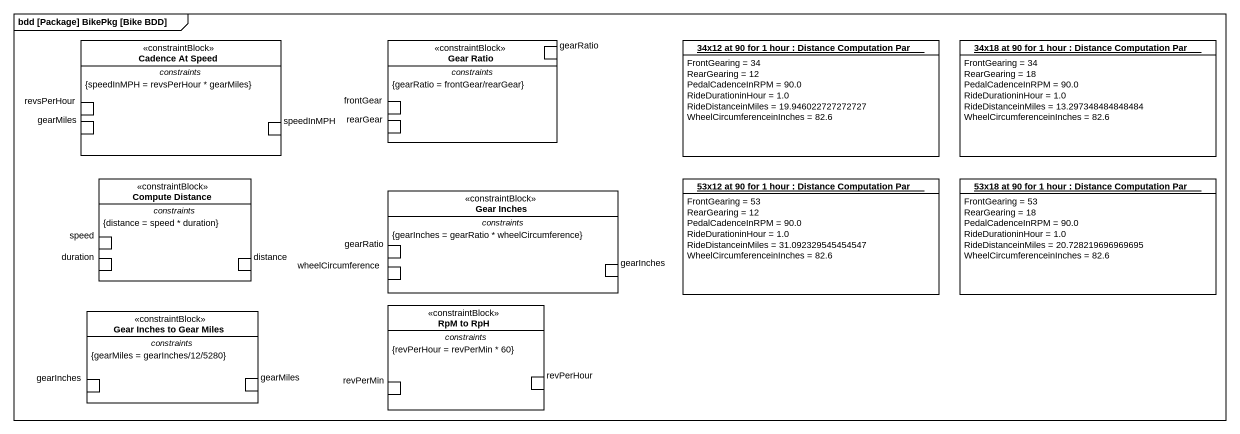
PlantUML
@startuml
mainframe bdd [Package] BikePkg [Bike BDD]
hide circle
hide empty members
class "Cadence At Speed" as Cadence_At_Speed <<constraintBlock>> {
  -- constraints --
  {speedInMPH = revsPerHour * gearMiles}
  -- ports --
  revsPerHour
  gearMiles
  speedInMPH
}
class "Gear Ratio" as Gear_Ratio <<constraintBlock>> {
  -- constraints --
  {gearRatio = frontGear/rearGear}
  -- ports --
  gearRatio
  rearGear
  frontGear
}
object "34x12 at 90 for 1 hour : Distance Computation Par" as o34x12_at_90_for_1_hour {
  FrontGearing = 34
  RearGearing = 12
  PedalCadenceInRPM = 90.0
  RideDurationinHour = 1.0
  RideDistanceinMiles = 19.946022727272727
  WheelCircumferenceinInches = 82.6
}
object "34x18 at 90 for 1 hour : Distance Computation Par" as o34x18_at_90_for_1_hour {
  FrontGearing = 34
  RearGearing = 18
  PedalCadenceInRPM = 90.0
  RideDurationinHour = 1.0
  RideDistanceinMiles = 13.297348484848484
  WheelCircumferenceinInches = 82.6
}
class "Compute Distance" as Compute_Distance <<constraintBlock>> {
  -- constraints --
  {distance = speed * duration}
  -- ports --
  duration
  distance
  speed
}
class "Gear Inches" as Gear_Inches <<constraintBlock>> {
  -- constraints --
  {gearInches = gearRatio * wheelCircumference}
  -- ports --
  gearInches
  gearRatio
  wheelCircumference
}
object "53x12 at 90 for 1 hour : Distance Computation Par" as o53x12_at_90_for_1_hour {
  FrontGearing = 53
  RearGearing = 12
  PedalCadenceInRPM = 90.0
  RideDurationinHour = 1.0
  RideDistanceinMiles = 31.092329545454547
  WheelCircumferenceinInches = 82.6
}
object "53x18 at 90 for 1 hour : Distance Computation Par" as o53x18_at_90_for_1_hour {
  FrontGearing = 53
  RearGearing = 18
  PedalCadenceInRPM = 90.0
  RideDurationinHour = 1.0
  RideDistanceinMiles = 20.728219696969695
  WheelCircumferenceinInches = 82.6
}
class "Gear Inches to Gear Miles" as Gear_Inches_to_Gear_Miles <<constraintBlock>> {
  -- constraints --
  {gearMiles = gearInches/12/5280}
  -- ports --
  gearInches
  gearMiles
}
class "RpM to RpH" as RpM_to_RpH <<constraintBlock>> {
  -- constraints --
  {revPerHour = revPerMin * 60}
  -- ports --
  revPerHour
  revPerMin
}
@enduml
